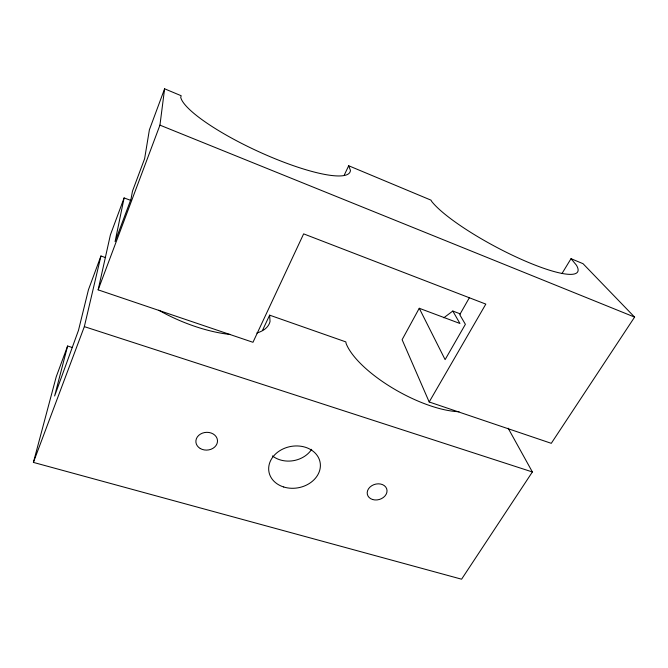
<?xml version="1.0" encoding="UTF-8"?>
<svg xmlns="http://www.w3.org/2000/svg" width="668" height="668" viewBox="0 0 668 668"><rect width="100%" height="100%" fill="white"/><g stroke="black" fill="none" stroke-linecap="round" stroke-linejoin="round"><path stroke-width="1" d="M571.023 258.675L583.03 263.693L634.6 317.1L551.284 443.327L429.19 401.977L485.82 304.107L303.639 233.867L252.972 342.292L98.146 289.854L159.944 125.141L164.604 88.802L181.187 95.733L180.719 97.336A93.161 19.848 24.8 0 0 267.918 155.753A93.161 19.848 24.8 0 0 350.433 170.332L348.688 165.748L430.994 200.149L431.62 201.335A84.611 16.608 28.1 0 0 522.618 259.919A84.611 16.608 28.1 0 0 576.367 265.113L571.023 258.675L561.963 273.571M130.911 200.458L124.114 197.92L115.08 241.641L131.012 199.122L132.481 191.165L144.614 158.733L149.39 129.809L164.604 88.802M98.146 289.854L110.395 234.894L124.114 197.92M508.148 428.205L532.379 471.959L461.588 579.198L33.4 462.406L84.343 326.627L100.943 255.994L105.661 257.648M72.528 347.569L67.61 346.016L54.617 395.99L78.482 330.343L88.46 289.703L100.943 255.994M33.4 462.406L56.229 376.76L67.61 346.016M262.624 330.109L269.638 315.162L345.849 341.899L346.107 343.469A76.102 27.639 29 0 0 392.358 387.916A76.102 27.639 29 0 0 459.025 411.722M344.312 174.999L348.688 165.748M443.803 317.793L452.795 311.046L459.951 323.487L419.253 308.274L402.111 339.695L429.19 401.977M469.429 297.611L459.734 314.661L465.387 324.314L445.113 359.626L419.253 308.274M84.343 326.627L532.379 471.959M452.795 311.046L460.519 313.96M159.944 125.141L634.6 317.1M269.638 315.162L270.039 321.45A83.174 32.331 23 0 1 256.821 333.015M311.689 449.297A24.875 20.441 -10.4 0 1 272.444 455.918M230.335 334.476A83.174 32.331 23 0 1 158.784 310.228M283.725 486.997A26.019 20.992 -10.6 0 0 320.281 463.517A26.019 20.992 -10.6 0 0 279.583 450.842A26.019 20.992 -10.6 0 0 283.725 486.997M372.652 499.53A10.07 7.899 -15.9 0 0 387.022 490.421A10.07 7.899 -15.9 0 0 371.675 485.77A10.07 7.899 -15.9 0 0 372.652 499.53M200.258 448.504A10.83 8.884 -3.8 0 0 217.442 441.991A10.83 8.884 -3.8 0 0 202.379 433.156A10.83 8.884 -3.8 0 0 200.258 448.504"/></g></svg>
